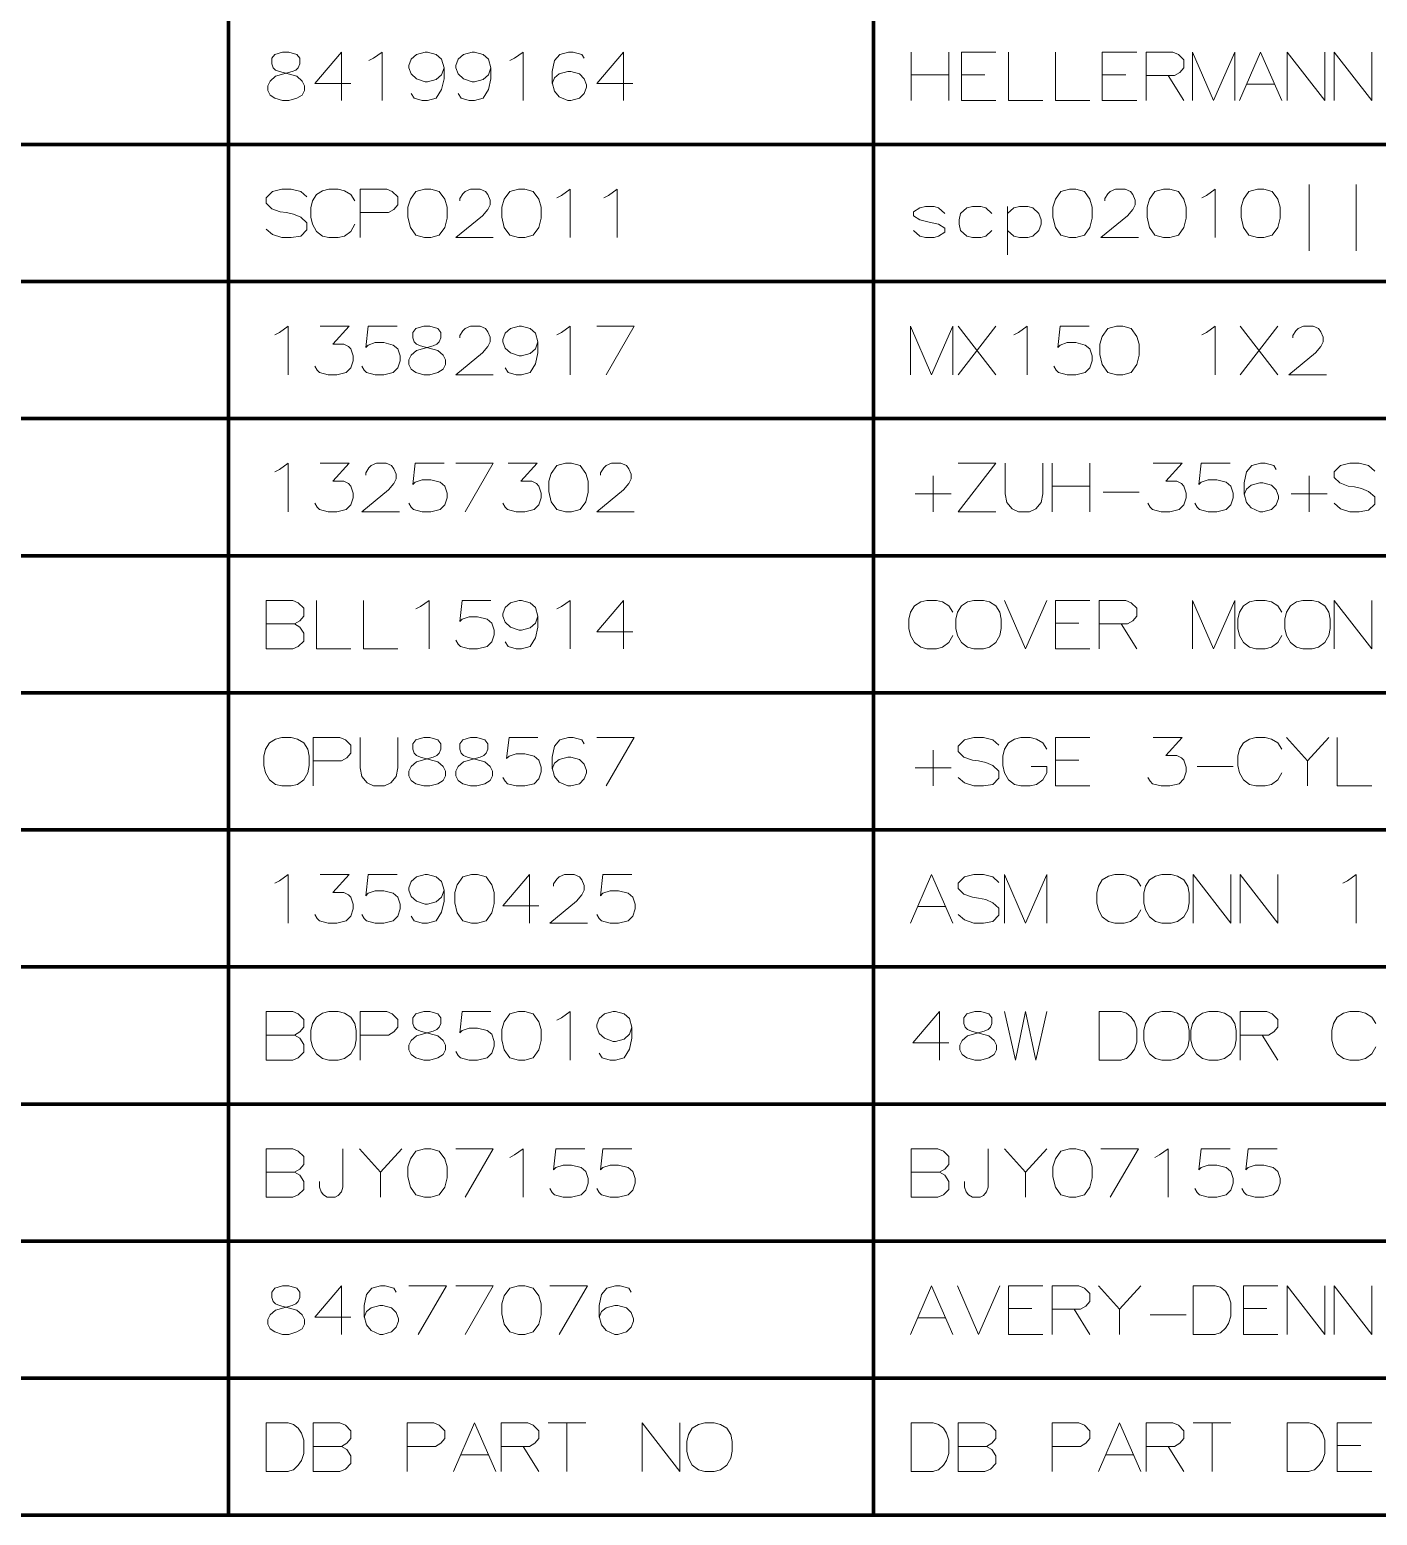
# Model space of a CAD drawing. Header units: millimetres. Extents: x 0 to 174, y 0 to 33.
# Drawn here: x 83.32 to 87.254, y 15.928 to 20.266 of the extents above; entities that cross this region are included whole.
import ezdxf

# ---------------------------------------------------------------- set-up
doc = ezdxf.new("R2010")
doc.units = ezdxf.units.MM
doc.layers.add('PDF_Geomertry', color=7, linetype='Continuous', true_color=0x405f80)

msp = doc.modelspace()

# ---------------------------------------------------------------- linework, layer by layer
at = {"layer": 'PDF_Geomertry', "color": 165, "lineweight": 70, "true_color": 0x5267a5}
for points in [[(70.2461, 19.5303), (70.2461, 19.1301), (71.3026, 19.1301), (71.3026, 19.5303), (75.611, 19.5303), (75.611, 19.9306), (83.901, 19.9306), (83.901, 20.3308), (85.7837, 20.3308), (85.7837, 20.731), (98.9892, 20.731), (98.9892, 21.1313)], [(70.2461, 19.1301), (70.2461, 18.7299), (71.3026, 18.7299), (71.3026, 19.1301), (75.611, 19.1301), (75.611, 19.5303), (83.901, 19.5303), (83.901, 19.9306), (85.7837, 19.9306), (85.7837, 20.3308), (98.9892, 20.3308), (98.9892, 20.731)], [(70.2461, 18.7299), (70.2461, 18.3296), (71.3026, 18.3296), (71.3026, 18.7299), (75.611, 18.7299), (75.611, 19.1301), (83.901, 19.1301), (83.901, 19.5303), (85.7837, 19.5303), (85.7837, 19.9306), (98.9892, 19.9306), (98.9892, 20.3308)], [(70.2461, 18.3296), (70.2461, 17.9294), (71.3026, 17.9294), (71.3026, 18.3296), (75.611, 18.3296), (75.611, 18.7299), (83.901, 18.7299), (83.901, 19.1301), (85.7837, 19.1301), (85.7837, 19.5303), (98.9892, 19.5303), (98.9892, 19.9306)], [(70.2461, 17.9294), (70.2461, 17.5292), (71.3026, 17.5292), (71.3026, 17.9294), (75.611, 17.9294), (75.611, 18.3296), (83.901, 18.3296), (83.901, 18.7299), (85.7837, 18.7299), (85.7837, 19.1301), (98.9892, 19.1301), (98.9892, 19.5303)], [(70.2461, 17.5292), (70.2461, 17.1289), (71.3026, 17.1289), (71.3026, 17.5292), (75.611, 17.5292), (75.611, 17.9294), (83.901, 17.9294), (83.901, 18.3296), (85.7837, 18.3296), (85.7837, 18.7299), (98.9892, 18.7299), (98.9892, 19.1301)], [(70.2461, 17.1289), (70.2461, 16.7288), (71.3026, 16.7288), (71.3026, 17.1289), (75.611, 17.1289), (75.611, 17.5292), (83.901, 17.5292), (83.901, 17.9294), (85.7837, 17.9294), (85.7837, 18.3296), (98.9892, 18.3296), (98.9892, 18.7299)], [(98.9892, 18.3296), (98.9892, 17.9294), (85.7837, 17.9294), (85.7837, 17.5292), (83.901, 17.5292), (83.901, 17.1289), (75.611, 17.1289), (75.611, 16.7288), (71.3026, 16.7288), (71.3026, 16.3285), (75.611, 16.3285), (75.611, 15.9282), (71.3026, 15.9282)], [(98.9892, 17.9294), (98.9892, 17.5292), (85.7837, 17.5292), (85.7837, 17.1289), (83.901, 17.1289), (83.901, 16.7288), (75.611, 16.7288), (75.611, 16.3285), (83.901, 16.3285), (83.901, 15.9282), (75.611, 15.9282)], [(98.9892, 17.5292), (98.9892, 17.1289), (85.7837, 17.1289), (85.7837, 16.7288), (83.901, 16.7288), (83.901, 16.3285), (85.7837, 16.3285), (85.7837, 15.9282), (83.901, 15.9282)], [(98.9892, 17.1289), (98.9892, 16.7288), (85.7837, 16.7288), (85.7837, 16.3285), (98.9892, 16.3285), (98.9892, 15.9282), (85.7837, 15.9282)], [(70.2461, 16.7288), (70.2461, 16.3285), (71.3026, 16.3285), (75.611, 16.3285), (83.901, 16.3285), (85.7837, 16.3285), (98.9892, 16.3285), (98.9892, 16.7288)]]:
    msp.add_lwpolyline(points, dxfattribs=at)
at = {"layer": 'PDF_Geomertry', "color": 18, "lineweight": 13, "true_color": 0x260000}
for points in [[(84.0999, 20.1296), (84.0496, 20.1432), (84.0382, 20.1478), (84.0312, 20.1547), (84.0267, 20.1661), (84.0267, 20.1821), (84.0358, 20.1936), (84.0587, 20.2004), (84.0771, 20.2004), (84.0999, 20.1936), (84.109, 20.1821), (84.109, 20.1661), (84.1044, 20.1547), (84.0976, 20.1478), (84.0861, 20.1432), (84.0382, 20.1296), (84.0222, 20.1158), (84.0153, 20.1021), (84.0153, 20.0883), (84.0222, 20.0747), (84.0358, 20.0656), (84.0587, 20.0586), (84.0771, 20.0586), (84.0999, 20.0656), (84.1158, 20.0747), (84.1228, 20.0883), (84.1228, 20.1021), (84.1158, 20.1158)], [(84.4725, 19.8001), (84.4474, 19.7933), (84.4314, 19.7704), (84.4244, 19.7476), (84.4244, 19.7179), (84.4314, 19.6882), (84.4474, 19.6653), (84.4725, 19.6585), (84.4908, 19.6585), (84.516, 19.6653), (84.5319, 19.6882), (84.5388, 19.7156), (84.5388, 19.7476), (84.5319, 19.7704), (84.516, 19.7933), (84.4908, 19.8001), (84.4725, 19.8001)], [(84.7468, 19.8001), (84.7217, 19.7933), (84.7057, 19.7704), (84.6989, 19.7476), (84.6989, 19.7179), (84.7057, 19.6882), (84.7217, 19.6653), (84.7468, 19.6585), (84.7651, 19.6585), (84.7903, 19.6653), (84.8062, 19.6882), (84.8132, 19.7156), (84.8132, 19.7476), (84.8062, 19.7704), (84.7903, 19.7933), (84.7651, 19.8001), (84.7468, 19.8001)], [(86.3553, 19.8001), (86.3301, 19.7933), (86.3142, 19.7704), (86.3072, 19.7476), (86.3072, 19.7179), (86.3142, 19.6882), (86.3301, 19.6653), (86.3553, 19.6585), (86.3736, 19.6585), (86.3987, 19.6653), (86.4147, 19.6882), (86.4215, 19.7156), (86.4215, 19.7476), (86.4147, 19.7704), (86.3987, 19.7933), (86.3736, 19.8001), (86.3553, 19.8001)], [(86.6296, 19.8001), (86.6044, 19.7933), (86.5885, 19.7704), (86.5817, 19.7476), (86.5817, 19.7179), (86.5885, 19.6882), (86.6044, 19.6653), (86.6296, 19.6585), (86.6479, 19.6585), (86.6731, 19.6653), (86.689, 19.6882), (86.696, 19.7156), (86.696, 19.7476), (86.689, 19.7704), (86.6731, 19.7933), (86.6479, 19.8001), (86.6296, 19.8001)], [(86.9039, 19.8001), (86.8788, 19.7933), (86.8628, 19.7704), (86.856, 19.7476), (86.856, 19.7179), (86.8628, 19.6882), (86.8788, 19.6653), (86.9039, 19.6585), (86.9222, 19.6585), (86.9474, 19.6653), (86.9633, 19.6882), (86.9703, 19.7156), (86.9703, 19.7476), (86.9633, 19.7704), (86.9474, 19.7933), (86.9222, 19.8001), (86.9039, 19.8001)], [(84.5114, 19.329), (84.4611, 19.3428), (84.4496, 19.3474), (84.4428, 19.3542), (84.4382, 19.3657), (84.4382, 19.3817), (84.4474, 19.3931), (84.4703, 19.3999), (84.4885, 19.3999), (84.5114, 19.3931), (84.5206, 19.3817), (84.5206, 19.3657), (84.516, 19.3542), (84.509, 19.3474), (84.4976, 19.3428), (84.4496, 19.329), (84.4336, 19.3153), (84.4268, 19.3017), (84.4268, 19.2879), (84.4336, 19.2742), (84.4474, 19.265), (84.4703, 19.2582), (84.4885, 19.2582), (84.5114, 19.265), (84.5274, 19.2742), (84.5342, 19.2879), (84.5342, 19.3017), (84.5274, 19.3153)], [(86.4925, 19.3999), (86.4674, 19.3931), (86.4512, 19.3703), (86.4444, 19.3474), (86.4444, 19.3176), (86.4512, 19.2879), (86.4674, 19.265), (86.4925, 19.2582), (86.5107, 19.2582), (86.5358, 19.265), (86.5519, 19.2879), (86.5587, 19.3153), (86.5587, 19.3474), (86.5519, 19.3703), (86.5358, 19.3931), (86.5107, 19.3999), (86.4925, 19.3999)], [(84.884, 18.9997), (84.8589, 18.9928), (84.8429, 18.97), (84.836, 18.9471), (84.836, 18.9174), (84.8429, 18.8876), (84.8589, 18.8649), (84.884, 18.8579), (84.9022, 18.8579), (84.9275, 18.8649), (84.9435, 18.8876), (84.9503, 18.9151), (84.9503, 18.9471), (84.9435, 18.97), (84.9275, 18.9928), (84.9022, 18.9997), (84.884, 18.9997)], [(84.0885, 18.4578), (84.1044, 18.4646), (84.1204, 18.4806), (84.1204, 18.5035), (84.109, 18.5217), (84.0931, 18.5308), (84.109, 18.54), (84.1204, 18.5538), (84.1204, 18.5765), (84.1044, 18.5926), (84.0885, 18.5994), (84.0107, 18.5994), (84.0107, 18.4578)], [(86.0764, 18.5994), (86.0581, 18.5949), (86.0399, 18.5835), (86.0283, 18.5651), (86.0239, 18.5446), (86.0239, 18.5172), (86.0283, 18.4965), (86.0399, 18.476), (86.0581, 18.4624), (86.0764, 18.4578), (86.1039, 18.4578), (86.1221, 18.4624), (86.1404, 18.476), (86.1518, 18.4965), (86.1564, 18.5172), (86.1564, 18.5446), (86.1518, 18.5651), (86.1404, 18.5835), (86.1221, 18.5949), (86.1039, 18.5994), (86.0764, 18.5994)], [(87.0365, 18.5994), (87.0182, 18.5949), (87, 18.5835), (86.9885, 18.5651), (86.9839, 18.5446), (86.9839, 18.5172), (86.9885, 18.4965), (87, 18.476), (87.0182, 18.4624), (87.0365, 18.4578), (87.064, 18.4578), (87.0822, 18.4624), (87.1006, 18.476), (87.1119, 18.4965), (87.1165, 18.5172), (87.1165, 18.5446), (87.1119, 18.5651), (87.1006, 18.5835), (87.0822, 18.5949), (87.064, 18.5994), (87.0365, 18.5994)], [(84.0564, 18.1992), (84.0382, 18.1947), (84.0199, 18.1832), (84.0085, 18.165), (84.0039, 18.1443), (84.0039, 18.1169), (84.0085, 18.0964), (84.0199, 18.0758), (84.0382, 18.0621), (84.0564, 18.0575), (84.0839, 18.0575), (84.1022, 18.0621), (84.1204, 18.0758), (84.1319, 18.0964), (84.1365, 18.1169), (84.1365, 18.1443), (84.1319, 18.165), (84.1204, 18.1832), (84.1022, 18.1947), (84.0839, 18.1992), (84.0564, 18.1992)], [(84.5114, 18.1283), (84.4611, 18.1421), (84.4496, 18.1467), (84.4428, 18.1535), (84.4382, 18.165), (84.4382, 18.181), (84.4474, 18.1924), (84.4703, 18.1992), (84.4885, 18.1992), (84.5114, 18.1924), (84.5206, 18.181), (84.5206, 18.165), (84.516, 18.1535), (84.509, 18.1467), (84.4976, 18.1421), (84.4496, 18.1283), (84.4336, 18.1146), (84.4268, 18.101), (84.4268, 18.0872), (84.4336, 18.0735), (84.4474, 18.0643), (84.4703, 18.0575), (84.4885, 18.0575), (84.5114, 18.0643), (84.5274, 18.0735), (84.5342, 18.0872), (84.5342, 18.101), (84.5274, 18.1146)], [(84.6485, 18.1283), (84.5982, 18.1421), (84.5868, 18.1467), (84.58, 18.1535), (84.5754, 18.165), (84.5754, 18.181), (84.5846, 18.1924), (84.6074, 18.1992), (84.6257, 18.1992), (84.6485, 18.1924), (84.6576, 18.181), (84.6576, 18.165), (84.6531, 18.1535), (84.6462, 18.1467), (84.6349, 18.1421), (84.5868, 18.1283), (84.5708, 18.1146), (84.5639, 18.101), (84.5639, 18.0872), (84.5708, 18.0735), (84.5846, 18.0643), (84.6074, 18.0575), (84.6257, 18.0575), (84.6485, 18.0643), (84.6646, 18.0735), (84.6714, 18.0872), (84.6714, 18.101), (84.6646, 18.1146)], [(84.6097, 17.799), (84.5846, 17.7921), (84.5685, 17.7693), (84.5617, 17.7464), (84.5617, 17.7167), (84.5685, 17.6869), (84.5846, 17.6642), (84.6097, 17.6572), (84.6279, 17.6572), (84.6531, 17.6642), (84.6692, 17.6869), (84.676, 17.7144), (84.676, 17.7464), (84.6692, 17.7693), (84.6531, 17.7921), (84.6279, 17.799), (84.6097, 17.799)], [(86.625, 17.799), (86.6068, 17.7944), (86.5885, 17.7831), (86.5771, 17.7647), (86.5725, 17.7442), (86.5725, 17.7167), (86.5771, 17.6961), (86.5885, 17.6756), (86.6068, 17.6618), (86.625, 17.6572), (86.6525, 17.6572), (86.6708, 17.6618), (86.689, 17.6756), (86.7006, 17.6961), (86.705, 17.7167), (86.705, 17.7442), (86.7006, 17.7647), (86.689, 17.7831), (86.6708, 17.7944), (86.6525, 17.799), (86.625, 17.799)], [(84.0885, 17.2571), (84.1044, 17.2639), (84.1204, 17.2799), (84.1204, 17.3028), (84.109, 17.321), (84.0931, 17.3301), (84.109, 17.3393), (84.1204, 17.3531), (84.1204, 17.3758), (84.1044, 17.3919), (84.0885, 17.3988), (84.0107, 17.3988), (84.0107, 17.2571)], [(84.1936, 17.3988), (84.1753, 17.3942), (84.1571, 17.3828), (84.1456, 17.3644), (84.141, 17.3439), (84.141, 17.3164), (84.1456, 17.2958), (84.1571, 17.2753), (84.1753, 17.2615), (84.1936, 17.2571), (84.2211, 17.2571), (84.2393, 17.2615), (84.2576, 17.2753), (84.269, 17.2958), (84.2736, 17.3164), (84.2736, 17.3439), (84.269, 17.3644), (84.2576, 17.3828), (84.2393, 17.3942), (84.2211, 17.3988), (84.1936, 17.3988)], [(84.5114, 17.3279), (84.4611, 17.3417), (84.4496, 17.3461), (84.4428, 17.3531), (84.4382, 17.3644), (84.4382, 17.3804), (84.4474, 17.3919), (84.4703, 17.3988), (84.4885, 17.3988), (84.5114, 17.3919), (84.5206, 17.3804), (84.5206, 17.3644), (84.516, 17.3531), (84.509, 17.3461), (84.4976, 17.3417), (84.4496, 17.3279), (84.4336, 17.3142), (84.4268, 17.3004), (84.4268, 17.2868), (84.4336, 17.2731), (84.4474, 17.2639), (84.4703, 17.2571), (84.4885, 17.2571), (84.5114, 17.2639), (84.5274, 17.2731), (84.5342, 17.2868), (84.5342, 17.3004), (84.5274, 17.3142)], [(84.7468, 17.3988), (84.7217, 17.3919), (84.7057, 17.369), (84.6989, 17.3461), (84.6989, 17.3164), (84.7057, 17.2868), (84.7217, 17.2639), (84.7468, 17.2571), (84.7651, 17.2571), (84.7903, 17.2639), (84.8062, 17.2868), (84.8132, 17.3142), (84.8132, 17.3461), (84.8062, 17.369), (84.7903, 17.3919), (84.7651, 17.3988), (84.7468, 17.3988)], [(86.1199, 17.3279), (86.0696, 17.3417), (86.0581, 17.3461), (86.0512, 17.3531), (86.0467, 17.3644), (86.0467, 17.3804), (86.0558, 17.3919), (86.0787, 17.3988), (86.0969, 17.3988), (86.1199, 17.3919), (86.129, 17.3804), (86.129, 17.3644), (86.1244, 17.3531), (86.1175, 17.3461), (86.1061, 17.3417), (86.0581, 17.3279), (86.0421, 17.3142), (86.0353, 17.3004), (86.0353, 17.2868), (86.0421, 17.2731), (86.0558, 17.2639), (86.0787, 17.2571), (86.0969, 17.2571), (86.1199, 17.2639), (86.1358, 17.2731), (86.1426, 17.2868), (86.1426, 17.3004), (86.1358, 17.3142)], [(86.625, 17.3988), (86.6068, 17.3942), (86.5885, 17.3828), (86.5771, 17.3644), (86.5725, 17.3439), (86.5725, 17.3164), (86.5771, 17.2958), (86.5885, 17.2753), (86.6068, 17.2615), (86.625, 17.2571), (86.6525, 17.2571), (86.6708, 17.2615), (86.689, 17.2753), (86.7006, 17.2958), (86.705, 17.3164), (86.705, 17.3439), (86.7006, 17.3644), (86.689, 17.3828), (86.6708, 17.3942), (86.6525, 17.3988), (86.625, 17.3988)], [(86.7622, 17.3988), (86.7439, 17.3942), (86.7257, 17.3828), (86.7142, 17.3644), (86.7096, 17.3439), (86.7096, 17.3164), (86.7142, 17.2958), (86.7257, 17.2753), (86.7439, 17.2615), (86.7622, 17.2571), (86.7896, 17.2571), (86.8079, 17.2615), (86.8262, 17.2753), (86.8376, 17.2958), (86.8422, 17.3164), (86.8422, 17.3439), (86.8376, 17.3644), (86.8262, 17.3828), (86.8079, 17.3942), (86.7896, 17.3988), (86.7622, 17.3988)], [(84.0885, 16.8568), (84.1044, 16.8636), (84.1204, 16.8796), (84.1204, 16.9025), (84.109, 16.9208), (84.0931, 16.93), (84.109, 16.939), (84.1204, 16.9528), (84.1204, 16.9757), (84.1044, 16.9917), (84.0885, 16.9985), (84.0107, 16.9985), (84.0107, 16.8568)], [(84.4725, 16.9985), (84.4474, 16.9917), (84.4314, 16.9688), (84.4244, 16.946), (84.4244, 16.9163), (84.4314, 16.8865), (84.4474, 16.8636), (84.4725, 16.8568), (84.4908, 16.8568), (84.516, 16.8636), (84.5319, 16.8865), (84.5388, 16.9139), (84.5388, 16.946), (84.5319, 16.9688), (84.516, 16.9917), (84.4908, 16.9985), (84.4725, 16.9985)], [(85.9712, 16.8568), (85.9872, 16.8636), (86.0032, 16.8796), (86.0032, 16.9025), (85.9918, 16.9208), (85.9758, 16.93), (85.9918, 16.939), (86.0032, 16.9528), (86.0032, 16.9757), (85.9872, 16.9917), (85.9712, 16.9985), (85.8935, 16.9985), (85.8935, 16.8568)], [(86.3553, 16.9985), (86.3301, 16.9917), (86.3142, 16.9688), (86.3072, 16.946), (86.3072, 16.9163), (86.3142, 16.8865), (86.3301, 16.8636), (86.3553, 16.8568), (86.3736, 16.8568), (86.3987, 16.8636), (86.4147, 16.8865), (86.4215, 16.9139), (86.4215, 16.946), (86.4147, 16.9688), (86.3987, 16.9917), (86.3736, 16.9985), (86.3553, 16.9985)], [(84.0999, 16.5274), (84.0496, 16.5411), (84.0382, 16.5457), (84.0312, 16.5525), (84.0267, 16.564), (84.0267, 16.58), (84.0358, 16.5914), (84.0587, 16.5983), (84.0771, 16.5983), (84.0999, 16.5914), (84.109, 16.58), (84.109, 16.564), (84.1044, 16.5525), (84.0976, 16.5457), (84.0861, 16.5411), (84.0382, 16.5274), (84.0222, 16.5138), (84.0153, 16.5), (84.0153, 16.4863), (84.0222, 16.4725), (84.0358, 16.4635), (84.0587, 16.4565), (84.0771, 16.4565), (84.0999, 16.4635), (84.1158, 16.4725), (84.1228, 16.4863), (84.1228, 16.5), (84.1158, 16.5138)], [(84.7468, 16.5983), (84.7217, 16.5914), (84.7057, 16.5686), (84.6989, 16.5457), (84.6989, 16.516), (84.7057, 16.4863), (84.7217, 16.4635), (84.7468, 16.4565), (84.7651, 16.4565), (84.7903, 16.4635), (84.8062, 16.4863), (84.8132, 16.5138), (84.8132, 16.5457), (84.8062, 16.5686), (84.7903, 16.5914), (84.7651, 16.5983), (84.7468, 16.5983)], [(84.2257, 16.0564), (84.2417, 16.0632), (84.2576, 16.0792), (84.2576, 16.1021), (84.2462, 16.1203), (84.2301, 16.1294), (84.2462, 16.1386), (84.2576, 16.1524), (84.2576, 16.1751), (84.2417, 16.1913), (84.2257, 16.1981), (84.1479, 16.1981), (84.1479, 16.0564)], [(85.291, 16.1981), (85.2726, 16.1935), (85.2543, 16.1821), (85.2429, 16.1638), (85.2383, 16.1432), (85.2383, 16.1157), (85.2429, 16.0951), (85.2543, 16.0746), (85.2726, 16.0608), (85.291, 16.0564), (85.3183, 16.0564), (85.3367, 16.0608), (85.3549, 16.0746), (85.3664, 16.0951), (85.371, 16.1157), (85.371, 16.1432), (85.3664, 16.1638), (85.3549, 16.1821), (85.3367, 16.1935), (85.3183, 16.1981), (85.291, 16.1981)], [(86.1085, 16.0564), (86.1244, 16.0632), (86.1404, 16.0792), (86.1404, 16.1021), (86.129, 16.1203), (86.1129, 16.1294), (86.129, 16.1386), (86.1404, 16.1524), (86.1404, 16.1751), (86.1244, 16.1913), (86.1085, 16.1981), (86.0307, 16.1981), (86.0307, 16.0564)]]:
    msp.add_lwpolyline(points, close=True, dxfattribs=at)
for points in [[(84.2576, 20.109), (84.1525, 20.109), (84.2301, 20.2004), (84.2301, 20.1318), (84.2301, 20.0586)], [(84.3101, 20.1753), (84.3239, 20.1821), (84.349, 20.2004), (84.349, 20.0586)], [(84.5297, 20.1547), (84.5228, 20.1799), (84.5068, 20.1936), (84.4817, 20.2004), (84.4749, 20.2004), (84.4496, 20.1936), (84.4336, 20.1799), (84.4268, 20.1615), (84.4268, 20.1547), (84.4336, 20.1364), (84.4496, 20.1226), (84.4749, 20.1135), (84.4817, 20.1135), (84.5068, 20.1204), (84.5228, 20.1342), (84.5297, 20.1547), (84.5297, 20.1226), (84.5228, 20.0907), (84.5068, 20.0656), (84.4817, 20.0586), (84.4657, 20.0586), (84.4428, 20.0656), (84.4336, 20.0793)], [(84.6668, 20.1547), (84.66, 20.1799), (84.644, 20.1936), (84.6187, 20.2004), (84.6119, 20.2004), (84.5868, 20.1936), (84.5708, 20.1799), (84.5639, 20.1615), (84.5639, 20.1547), (84.5708, 20.1364), (84.5868, 20.1226), (84.6119, 20.1135), (84.6187, 20.1135), (84.644, 20.1204), (84.66, 20.1342), (84.6668, 20.1547), (84.6668, 20.1226), (84.66, 20.0907), (84.644, 20.0656), (84.6187, 20.0586), (84.6028, 20.0586), (84.58, 20.0656), (84.5708, 20.0793)], [(84.7217, 20.1753), (84.7354, 20.1821), (84.7606, 20.2004), (84.7606, 20.0586)], [(84.9389, 20.1821), (84.9319, 20.1936), (84.9068, 20.2004), (84.8932, 20.2004), (84.8681, 20.1936), (84.8519, 20.1753), (84.8451, 20.1432), (84.8451, 20.1113), (84.8519, 20.0861), (84.8657, 20.0701), (84.8908, 20.0586), (84.9, 20.0586), (84.9251, 20.0656), (84.9389, 20.0793), (84.9457, 20.0975), (84.9457, 20.1044), (84.9389, 20.1226), (84.9251, 20.1364), (84.9, 20.1432), (84.8908, 20.1432), (84.8657, 20.1364), (84.8519, 20.125), (84.8451, 20.109)], [(85.0806, 20.109), (84.9754, 20.109), (85.0532, 20.2004), (85.0532, 20.1318), (85.0532, 20.0586)], [(85.8935, 20.2004), (85.8935, 20.0586)], [(86.0032, 20.2004), (86.0032, 20.0586)], [(86.1404, 20.0586), (86.0399, 20.0586), (86.0399, 20.2004), (86.1404, 20.2004)], [(86.1769, 20.2004), (86.1769, 20.0586), (86.2775, 20.0586)], [(86.3142, 20.2004), (86.3142, 20.0586), (86.4147, 20.0586)], [(86.5519, 20.0586), (86.4512, 20.0586), (86.4512, 20.2004), (86.5519, 20.2004)], [(86.5793, 20.1318), (86.6617, 20.1318), (86.6776, 20.141), (86.689, 20.1547), (86.689, 20.1775), (86.6731, 20.1936), (86.6571, 20.2004), (86.5793, 20.2004), (86.5793, 20.0586)], [(86.8376, 20.0586), (86.8376, 20.2004), (86.776, 20.0586), (86.7142, 20.2004), (86.7142, 20.0586)], [(86.8514, 20.0586), (86.9131, 20.2004), (86.9749, 20.0586)], [(87.1006, 20.2004), (87.1006, 20.0586), (86.9908, 20.2004), (86.9908, 20.0586)], [(87.2376, 20.2004), (87.2376, 20.0586), (87.1279, 20.2004), (87.1279, 20.0586)], [(86.0032, 20.1342), (85.8935, 20.1342)], [(86.1085, 20.1342), (86.0399, 20.1342)], [(86.5199, 20.1342), (86.4512, 20.1342)], [(86.6433, 20.1318), (86.689, 20.0586)], [(86.8719, 20.1067), (86.9542, 20.1067)], [(84.1296, 19.7774), (84.1114, 19.7933), (84.0839, 19.8001), (84.0564, 19.8001), (84.029, 19.7933), (84.0107, 19.775), (84.0107, 19.759), (84.0267, 19.7431), (84.0519, 19.7339), (84.0701, 19.7315), (84.0907, 19.7269), (84.1114, 19.7179), (84.1296, 19.7018), (84.1296, 19.6813), (84.1114, 19.6631), (84.0839, 19.6585), (84.0564, 19.6585), (84.029, 19.6676), (84.0107, 19.6836)], [(84.269, 19.6974), (84.2576, 19.6767), (84.2393, 19.6631), (84.2211, 19.6585), (84.1936, 19.6585), (84.1753, 19.6631), (84.1571, 19.6767), (84.1456, 19.6974), (84.141, 19.7179), (84.141, 19.7453), (84.1456, 19.7658), (84.1571, 19.7842), (84.1753, 19.7956), (84.1936, 19.8001), (84.2211, 19.8001), (84.2393, 19.7956), (84.2576, 19.7842), (84.269, 19.7658)], [(84.285, 19.7315), (84.3674, 19.7315), (84.3833, 19.7407), (84.3947, 19.7544), (84.3947, 19.7774), (84.3788, 19.7933), (84.3628, 19.8001), (84.285, 19.8001), (84.285, 19.6585)], [(84.6736, 19.6585), (84.5639, 19.6585), (84.6417, 19.7225), (84.6576, 19.7407), (84.6646, 19.7544), (84.6646, 19.7682), (84.6576, 19.7842), (84.6508, 19.7933), (84.6349, 19.8001), (84.6074, 19.8001), (84.5914, 19.7933), (84.5846, 19.7864), (84.5754, 19.7728), (84.5754, 19.7658)], [(84.8589, 19.775), (84.8725, 19.7819), (84.8978, 19.8001), (84.8978, 19.6585)], [(84.996, 19.775), (85.0097, 19.7819), (85.0349, 19.8001), (85.0349, 19.6585)], [(86.5565, 19.6585), (86.4468, 19.6585), (86.5244, 19.7225), (86.5404, 19.7407), (86.5474, 19.7544), (86.5474, 19.7682), (86.5404, 19.7842), (86.5336, 19.7933), (86.5176, 19.8001), (86.4901, 19.8001), (86.4742, 19.7933), (86.4674, 19.7864), (86.4582, 19.7728), (86.4582, 19.7658)], [(86.7417, 19.775), (86.7554, 19.7819), (86.7806, 19.8001), (86.7806, 19.6585)], [(87.0549, 19.6196), (87.0549, 19.7156), (87.0549, 19.8139)], [(87.1919, 19.6196), (87.1919, 19.7156), (87.1919, 19.8139)], [(85.9918, 19.7293), (85.9735, 19.7453), (85.9599, 19.7499), (85.9347, 19.7499), (85.9186, 19.7453), (85.9004, 19.7339), (85.9004, 19.7225), (85.9186, 19.711), (85.9461, 19.7042), (85.9735, 19.6974), (85.9918, 19.6858), (85.9918, 19.6744), (85.9735, 19.6631), (85.9599, 19.6585), (85.9347, 19.6585), (85.9186, 19.6631), (85.9004, 19.679)], [(86.129, 19.7293), (86.1107, 19.7453), (86.0969, 19.7499), (86.0718, 19.7499), (86.0558, 19.7453), (86.0375, 19.7293), (86.0329, 19.711), (86.0329, 19.6974), (86.0375, 19.679), (86.0558, 19.6631), (86.0718, 19.6585), (86.0969, 19.6585), (86.1107, 19.6631), (86.129, 19.679)], [(86.1747, 19.679), (86.1931, 19.6631), (86.209, 19.6585), (86.2342, 19.6585), (86.2479, 19.6631), (86.2661, 19.679), (86.2731, 19.6974), (86.2731, 19.711), (86.2661, 19.7293), (86.2479, 19.7453), (86.2342, 19.7499), (86.209, 19.7499), (86.1931, 19.7453), (86.1747, 19.7293)], [(86.1747, 19.7499), (86.1747, 19.6082)], [(84.0358, 19.3747), (84.0496, 19.3817), (84.0747, 19.3999), (84.0747, 19.2582)], [(84.1525, 19.2833), (84.1593, 19.2719), (84.1662, 19.265), (84.1914, 19.2582), (84.2165, 19.2582), (84.2439, 19.265), (84.2576, 19.2788), (84.2644, 19.2993), (84.2644, 19.3131), (84.2576, 19.3336), (84.2508, 19.3406), (84.2371, 19.3474), (84.205, 19.3474), (84.2531, 19.3999), (84.1685, 19.3999)], [(84.2896, 19.2833), (84.2965, 19.2719), (84.3033, 19.265), (84.3285, 19.2582), (84.3536, 19.2582), (84.3811, 19.265), (84.3947, 19.2788), (84.4017, 19.2993), (84.4017, 19.3131), (84.3947, 19.3336), (84.3811, 19.345), (84.3536, 19.3519), (84.3285, 19.3519), (84.3079, 19.345), (84.3011, 19.3382), (84.3079, 19.3999), (84.3925, 19.3999)], [(84.6736, 19.2582), (84.5639, 19.2582), (84.6417, 19.3222), (84.6576, 19.3406), (84.6646, 19.3542), (84.6646, 19.3679), (84.6576, 19.3839), (84.6508, 19.3931), (84.6349, 19.3999), (84.6074, 19.3999), (84.5914, 19.3931), (84.5846, 19.3863), (84.5754, 19.3725), (84.5754, 19.3657)], [(84.804, 19.3542), (84.7971, 19.3793), (84.7811, 19.3931), (84.756, 19.3999), (84.7492, 19.3999), (84.724, 19.3931), (84.7079, 19.3793), (84.7011, 19.3611), (84.7011, 19.3542), (84.7079, 19.336), (84.724, 19.3222), (84.7492, 19.3131), (84.756, 19.3131), (84.7811, 19.3199), (84.7971, 19.3336), (84.804, 19.3542), (84.804, 19.3222), (84.7971, 19.2901), (84.7811, 19.265), (84.756, 19.2582), (84.74, 19.2582), (84.7171, 19.265), (84.7079, 19.2788)], [(84.8589, 19.3747), (84.8725, 19.3817), (84.8978, 19.3999), (84.8978, 19.2582)], [(84.9754, 19.3999), (85.0851, 19.3999), (85.0029, 19.2582)], [(86.0147, 19.2582), (86.0147, 19.3999), (85.9529, 19.2582), (85.8912, 19.3999), (85.8912, 19.2582)], [(86.0307, 19.3999), (86.1404, 19.2582)], [(86.1404, 19.3999), (86.0307, 19.2582)], [(86.1931, 19.3747), (86.2067, 19.3817), (86.2318, 19.3999), (86.2318, 19.2582)], [(86.3096, 19.2833), (86.3164, 19.2719), (86.3233, 19.265), (86.3485, 19.2582), (86.3736, 19.2582), (86.401, 19.265), (86.4147, 19.2788), (86.4215, 19.2993), (86.4215, 19.3131), (86.4147, 19.3336), (86.401, 19.345), (86.3736, 19.3519), (86.3485, 19.3519), (86.3279, 19.345), (86.321, 19.3382), (86.3279, 19.3999), (86.4125, 19.3999)], [(86.7417, 19.3747), (86.7554, 19.3817), (86.7806, 19.3999), (86.7806, 19.2582)], [(86.8536, 19.3999), (86.9633, 19.2582)], [(86.9633, 19.3999), (86.8536, 19.2582)], [(87.1051, 19.2582), (86.9954, 19.2582), (87.0731, 19.3222), (87.0892, 19.3406), (87.096, 19.3542), (87.096, 19.3679), (87.0892, 19.3839), (87.0822, 19.3931), (87.0663, 19.3999), (87.0388, 19.3999), (87.0228, 19.3931), (87.016, 19.3863), (87.0068, 19.3725), (87.0068, 19.3657)], [(84.0358, 18.9746), (84.0496, 18.9814), (84.0747, 18.9997), (84.0747, 18.8579)], [(84.1525, 18.8831), (84.1593, 18.8717), (84.1662, 18.8649), (84.1914, 18.8579), (84.2165, 18.8579), (84.2439, 18.8649), (84.2576, 18.8785), (84.2644, 18.8992), (84.2644, 18.9128), (84.2576, 18.9333), (84.2508, 18.9403), (84.2371, 18.9471), (84.205, 18.9471), (84.2531, 18.9997), (84.1685, 18.9997)], [(84.3993, 18.8579), (84.2896, 18.8579), (84.3674, 18.9219), (84.3833, 18.9403), (84.3903, 18.954), (84.3903, 18.9676), (84.3833, 18.9837), (84.3765, 18.9928), (84.3606, 18.9997), (84.3331, 18.9997), (84.3171, 18.9928), (84.3101, 18.986), (84.3011, 18.9722), (84.3011, 18.9654)], [(84.4268, 18.8831), (84.4336, 18.8717), (84.4406, 18.8649), (84.4657, 18.8579), (84.4908, 18.8579), (84.5182, 18.8649), (84.5319, 18.8785), (84.5388, 18.8992), (84.5388, 18.9128), (84.5319, 18.9333), (84.5182, 18.9449), (84.4908, 18.9517), (84.4657, 18.9517), (84.4451, 18.9449), (84.4382, 18.9379), (84.4451, 18.9997), (84.5297, 18.9997)], [(84.5639, 18.9997), (84.6736, 18.9997), (84.5914, 18.8579)], [(84.7011, 18.8831), (84.7079, 18.8717), (84.7149, 18.8649), (84.74, 18.8579), (84.7651, 18.8579), (84.7925, 18.8649), (84.8062, 18.8785), (84.8132, 18.8992), (84.8132, 18.9128), (84.8062, 18.9333), (84.7994, 18.9403), (84.7857, 18.9471), (84.7538, 18.9471), (84.8017, 18.9997), (84.7171, 18.9997)], [(85.0851, 18.8579), (84.9754, 18.8579), (85.0532, 18.9219), (85.0692, 18.9403), (85.076, 18.954), (85.076, 18.9676), (85.0692, 18.9837), (85.0624, 18.9928), (85.0462, 18.9997), (85.0189, 18.9997), (85.0029, 18.9928), (84.996, 18.986), (84.9868, 18.9722), (84.9868, 18.9654)], [(86.0307, 18.9997), (86.1404, 18.9997), (86.0307, 18.8579), (86.1404, 18.8579)], [(86.2775, 18.9997), (86.2775, 18.9106), (86.2731, 18.8854), (86.2569, 18.8671), (86.2387, 18.8579), (86.2067, 18.8579), (86.1885, 18.8671), (86.1724, 18.8854), (86.1678, 18.9106), (86.1678, 18.9997)], [(86.305, 18.9997), (86.305, 18.8579)], [(86.4147, 18.9997), (86.4147, 18.8579)], [(86.5839, 18.8831), (86.5907, 18.8717), (86.5976, 18.8649), (86.6228, 18.8579), (86.6479, 18.8579), (86.6753, 18.8649), (86.689, 18.8785), (86.696, 18.8992), (86.696, 18.9128), (86.689, 18.9333), (86.6822, 18.9403), (86.6685, 18.9471), (86.6365, 18.9471), (86.6844, 18.9997), (86.5999, 18.9997)], [(86.7211, 18.8831), (86.7279, 18.8717), (86.7347, 18.8649), (86.7599, 18.8579), (86.785, 18.8579), (86.8125, 18.8649), (86.8262, 18.8785), (86.8331, 18.8992), (86.8331, 18.9128), (86.8262, 18.9333), (86.8125, 18.9449), (86.785, 18.9517), (86.7599, 18.9517), (86.7393, 18.9449), (86.7325, 18.9379), (86.7393, 18.9997), (86.8239, 18.9997)], [(86.9587, 18.9814), (86.9519, 18.9928), (86.9268, 18.9997), (86.9131, 18.9997), (86.8879, 18.9928), (86.8719, 18.9746), (86.8651, 18.9425), (86.8651, 18.9106), (86.8719, 18.8854), (86.8857, 18.8694), (86.9108, 18.8579), (86.92, 18.8579), (86.9451, 18.8649), (86.9587, 18.8785), (86.9657, 18.8968), (86.9657, 18.9036), (86.9587, 18.9219), (86.9451, 18.9357), (86.92, 18.9425), (86.9108, 18.9425), (86.8857, 18.9357), (86.8719, 18.9243), (86.8651, 18.9082)], [(87.2468, 18.9768), (87.2286, 18.9928), (87.2011, 18.9997), (87.1737, 18.9997), (87.1462, 18.9928), (87.1279, 18.9746), (87.1279, 18.9586), (87.144, 18.9425), (87.1692, 18.9333), (87.1874, 18.9311), (87.2079, 18.9265), (87.2286, 18.9174), (87.2468, 18.9014), (87.2468, 18.8808), (87.2286, 18.8625), (87.2011, 18.8579), (87.1737, 18.8579), (87.1462, 18.8671), (87.1279, 18.8831)], [(85.9575, 18.8579), (85.9575, 18.9631)], [(87.0549, 18.8579), (87.0549, 18.9631)], [(86.4147, 18.9333), (86.305, 18.9333)], [(86.4536, 18.9151), (86.5587, 18.9151)], [(86.0101, 18.9106), (85.905, 18.9106)], [(87.1074, 18.9106), (87.0022, 18.9106)], [(84.1571, 18.5994), (84.1571, 18.4578), (84.2576, 18.4578)], [(84.2942, 18.5994), (84.2942, 18.4578), (84.3947, 18.4578)], [(84.4474, 18.5743), (84.4611, 18.5811), (84.4862, 18.5994), (84.4862, 18.4578)], [(84.5639, 18.4829), (84.5708, 18.4714), (84.5776, 18.4646), (84.6028, 18.4578), (84.6279, 18.4578), (84.6554, 18.4646), (84.6692, 18.4783), (84.676, 18.4989), (84.676, 18.5126), (84.6692, 18.5332), (84.6554, 18.5446), (84.6279, 18.5514), (84.6028, 18.5514), (84.5822, 18.5446), (84.5754, 18.5378), (84.5822, 18.5994), (84.6668, 18.5994)], [(84.804, 18.5538), (84.7971, 18.5789), (84.7811, 18.5926), (84.756, 18.5994), (84.7492, 18.5994), (84.724, 18.5926), (84.7079, 18.5789), (84.7011, 18.5606), (84.7011, 18.5538), (84.7079, 18.5354), (84.724, 18.5217), (84.7492, 18.5126), (84.756, 18.5126), (84.7811, 18.5194), (84.7971, 18.5332), (84.804, 18.5538), (84.804, 18.5217), (84.7971, 18.4897), (84.7811, 18.4646), (84.756, 18.4578), (84.74, 18.4578), (84.7171, 18.4646), (84.7079, 18.4783)], [(84.8589, 18.5743), (84.8725, 18.5811), (84.8978, 18.5994), (84.8978, 18.4578)], [(85.0806, 18.5081), (84.9754, 18.5081), (85.0532, 18.5994), (85.0532, 18.5308), (85.0532, 18.4578)], [(86.0147, 18.4965), (86.0032, 18.476), (85.985, 18.4624), (85.9667, 18.4578), (85.9393, 18.4578), (85.921, 18.4624), (85.9026, 18.476), (85.8912, 18.4965), (85.8867, 18.5172), (85.8867, 18.5446), (85.8912, 18.5651), (85.9026, 18.5835), (85.921, 18.5949), (85.9393, 18.5994), (85.9667, 18.5994), (85.985, 18.5949), (86.0032, 18.5835), (86.0147, 18.5651)], [(86.1656, 18.5994), (86.2272, 18.4578), (86.289, 18.5994)], [(86.4147, 18.4578), (86.3142, 18.4578), (86.3142, 18.5994), (86.4147, 18.5994)], [(86.4422, 18.5308), (86.5244, 18.5308), (86.5404, 18.54), (86.5519, 18.5538), (86.5519, 18.5765), (86.5358, 18.5926), (86.5199, 18.5994), (86.4422, 18.5994), (86.4422, 18.4578)], [(86.8376, 18.4578), (86.8376, 18.5994), (86.776, 18.4578), (86.7142, 18.5994), (86.7142, 18.4578)], [(86.9749, 18.4965), (86.9633, 18.476), (86.9451, 18.4624), (86.9268, 18.4578), (86.8993, 18.4578), (86.8811, 18.4624), (86.8628, 18.476), (86.8514, 18.4965), (86.8468, 18.5172), (86.8468, 18.5446), (86.8514, 18.5651), (86.8628, 18.5835), (86.8811, 18.5949), (86.8993, 18.5994), (86.9268, 18.5994), (86.9451, 18.5949), (86.9633, 18.5835), (86.9749, 18.5651)], [(87.2376, 18.5994), (87.2376, 18.4578), (87.1279, 18.5994), (87.1279, 18.4578)], [(84.0107, 18.5308), (84.0931, 18.5308)], [(86.3828, 18.5332), (86.3142, 18.5332)], [(86.5061, 18.5308), (86.5519, 18.4578)], [(84.1479, 18.1307), (84.2301, 18.1307), (84.2462, 18.1399), (84.2576, 18.1535), (84.2576, 18.1764), (84.2417, 18.1924), (84.2257, 18.1992), (84.1479, 18.1992), (84.1479, 18.0575)], [(84.3947, 18.1992), (84.3947, 18.1101), (84.3903, 18.0849), (84.3742, 18.0667), (84.356, 18.0575), (84.3239, 18.0575), (84.3057, 18.0667), (84.2896, 18.0849), (84.285, 18.1101), (84.285, 18.1992)], [(84.7011, 18.0826), (84.7079, 18.0713), (84.7149, 18.0643), (84.74, 18.0575), (84.7651, 18.0575), (84.7925, 18.0643), (84.8062, 18.0781), (84.8132, 18.0986), (84.8132, 18.1124), (84.8062, 18.1329), (84.7925, 18.1443), (84.7651, 18.1513), (84.74, 18.1513), (84.7194, 18.1443), (84.7125, 18.1375), (84.7194, 18.1992), (84.804, 18.1992)], [(84.9389, 18.181), (84.9319, 18.1924), (84.9068, 18.1992), (84.8932, 18.1992), (84.8681, 18.1924), (84.8519, 18.174), (84.8451, 18.1421), (84.8451, 18.1101), (84.8519, 18.0849), (84.8657, 18.0689), (84.8908, 18.0575), (84.9, 18.0575), (84.9251, 18.0643), (84.9389, 18.0781), (84.9457, 18.0964), (84.9457, 18.1032), (84.9389, 18.1215), (84.9251, 18.1353), (84.9, 18.1421), (84.8908, 18.1421), (84.8657, 18.1353), (84.8519, 18.1238), (84.8451, 18.1078)], [(84.9754, 18.1992), (85.0851, 18.1992), (85.0029, 18.0575)], [(86.1496, 18.1764), (86.1312, 18.1924), (86.1039, 18.1992), (86.0764, 18.1992), (86.049, 18.1924), (86.0307, 18.174), (86.0307, 18.1581), (86.0467, 18.1421), (86.0718, 18.1329), (86.0901, 18.1307), (86.1107, 18.1261), (86.1312, 18.1169), (86.1496, 18.101), (86.1496, 18.0804), (86.1312, 18.0621), (86.1039, 18.0575), (86.0764, 18.0575), (86.049, 18.0667), (86.0307, 18.0826)], [(86.2433, 18.1146), (86.289, 18.1146), (86.289, 18.0964), (86.2775, 18.0758), (86.2593, 18.0621), (86.241, 18.0575), (86.2136, 18.0575), (86.1953, 18.0621), (86.1769, 18.0758), (86.1656, 18.0964), (86.161, 18.1169), (86.161, 18.1443), (86.1656, 18.165), (86.1769, 18.1832), (86.1953, 18.1947), (86.2136, 18.1992), (86.241, 18.1992), (86.2593, 18.1947), (86.2775, 18.1832), (86.289, 18.165)], [(86.4147, 18.0575), (86.3142, 18.0575), (86.3142, 18.1992), (86.4147, 18.1992)], [(86.5839, 18.0826), (86.5907, 18.0713), (86.5976, 18.0643), (86.6228, 18.0575), (86.6479, 18.0575), (86.6753, 18.0643), (86.689, 18.0781), (86.696, 18.0986), (86.696, 18.1124), (86.689, 18.1329), (86.6822, 18.1399), (86.6685, 18.1467), (86.6365, 18.1467), (86.6844, 18.1992), (86.5999, 18.1992)], [(86.9749, 18.0964), (86.9633, 18.0758), (86.9451, 18.0621), (86.9268, 18.0575), (86.8993, 18.0575), (86.8811, 18.0621), (86.8628, 18.0758), (86.8514, 18.0964), (86.8468, 18.1169), (86.8468, 18.1443), (86.8514, 18.165), (86.8628, 18.1832), (86.8811, 18.1947), (86.8993, 18.1992), (86.9268, 18.1992), (86.9451, 18.1947), (86.9633, 18.1832), (86.9749, 18.165)], [(86.9885, 18.1992), (87.0503, 18.1307), (87.1119, 18.1992)], [(87.1371, 18.1992), (87.1371, 18.0575), (87.2376, 18.0575)], [(85.9575, 18.0575), (85.9575, 18.1626)], [(86.3828, 18.1329), (86.3142, 18.1329)], [(87.0503, 18.1307), (87.0503, 18.0575)], [(86.0101, 18.1101), (85.905, 18.1101)], [(86.7279, 18.1146), (86.8331, 18.1146)], [(84.0358, 17.7739), (84.0496, 17.7807), (84.0747, 17.799), (84.0747, 17.6572)], [(84.1525, 17.6824), (84.1593, 17.671), (84.1662, 17.6642), (84.1914, 17.6572), (84.2165, 17.6572), (84.2439, 17.6642), (84.2576, 17.6778), (84.2644, 17.6985), (84.2644, 17.7121), (84.2576, 17.7326), (84.2508, 17.7396), (84.2371, 17.7464), (84.205, 17.7464), (84.2531, 17.799), (84.1685, 17.799)], [(84.2896, 17.6824), (84.2965, 17.671), (84.3033, 17.6642), (84.3285, 17.6572), (84.3536, 17.6572), (84.3811, 17.6642), (84.3947, 17.6778), (84.4017, 17.6985), (84.4017, 17.7121), (84.3947, 17.7326), (84.3811, 17.7442), (84.3536, 17.751), (84.3285, 17.751), (84.3079, 17.7442), (84.3011, 17.7372), (84.3079, 17.799), (84.3925, 17.799)], [(84.5297, 17.7533), (84.5228, 17.7785), (84.5068, 17.7921), (84.4817, 17.799), (84.4749, 17.799), (84.4496, 17.7921), (84.4336, 17.7785), (84.4268, 17.7601), (84.4268, 17.7533), (84.4336, 17.735), (84.4496, 17.7213), (84.4749, 17.7121), (84.4817, 17.7121), (84.5068, 17.719), (84.5228, 17.7326), (84.5297, 17.7533), (84.5297, 17.7213), (84.5228, 17.6893), (84.5068, 17.6642), (84.4817, 17.6572), (84.4657, 17.6572), (84.4428, 17.6642), (84.4336, 17.6778)], [(84.8062, 17.7075), (84.7011, 17.7075), (84.7789, 17.799), (84.7789, 17.7304), (84.7789, 17.6572)], [(84.9481, 17.6572), (84.8383, 17.6572), (84.916, 17.7213), (84.9319, 17.7396), (84.9389, 17.7533), (84.9389, 17.7669), (84.9319, 17.7831), (84.9251, 17.7921), (84.9092, 17.799), (84.8817, 17.799), (84.8657, 17.7921), (84.8589, 17.7853), (84.8497, 17.7715), (84.8497, 17.7647)], [(84.9754, 17.6824), (84.9824, 17.671), (84.9892, 17.6642), (85.0143, 17.6572), (85.0394, 17.6572), (85.0668, 17.6642), (85.0806, 17.6778), (85.0875, 17.6985), (85.0875, 17.7121), (85.0806, 17.7326), (85.0668, 17.7442), (85.0394, 17.751), (85.0143, 17.751), (84.9937, 17.7442), (84.9868, 17.7372), (84.9937, 17.799), (85.0783, 17.799)], [(85.8912, 17.6572), (85.9529, 17.799), (86.0147, 17.6572)], [(86.1496, 17.7761), (86.1312, 17.7921), (86.1039, 17.799), (86.0764, 17.799), (86.049, 17.7921), (86.0307, 17.7739), (86.0307, 17.7578), (86.0467, 17.7418), (86.0718, 17.7326), (86.0901, 17.7304), (86.1107, 17.7258), (86.1312, 17.7167), (86.1496, 17.7007), (86.1496, 17.6801), (86.1312, 17.6618), (86.1039, 17.6572), (86.0764, 17.6572), (86.049, 17.6664), (86.0307, 17.6824)], [(86.289, 17.6572), (86.289, 17.799), (86.2272, 17.6572), (86.1656, 17.799), (86.1656, 17.6572)], [(86.5633, 17.6961), (86.5519, 17.6756), (86.5336, 17.6618), (86.5153, 17.6572), (86.4879, 17.6572), (86.4696, 17.6618), (86.4512, 17.6756), (86.4399, 17.6961), (86.4353, 17.7167), (86.4353, 17.7442), (86.4399, 17.7647), (86.4512, 17.7831), (86.4696, 17.7944), (86.4879, 17.799), (86.5153, 17.799), (86.5336, 17.7944), (86.5519, 17.7831), (86.5633, 17.7647)], [(86.8262, 17.799), (86.8262, 17.6572), (86.7165, 17.799), (86.7165, 17.6572)], [(86.9633, 17.799), (86.9633, 17.6572), (86.8536, 17.799), (86.8536, 17.6572)], [(87.1531, 17.7739), (87.1668, 17.7807), (87.1919, 17.799), (87.1919, 17.6572)], [(85.9118, 17.7053), (85.9942, 17.7053)], [(84.285, 17.3301), (84.3674, 17.3301), (84.3833, 17.3393), (84.3947, 17.3531), (84.3947, 17.3758), (84.3788, 17.3919), (84.3628, 17.3988), (84.285, 17.3988), (84.285, 17.2571)], [(84.5639, 17.2822), (84.5708, 17.2707), (84.5776, 17.2639), (84.6028, 17.2571), (84.6279, 17.2571), (84.6554, 17.2639), (84.6692, 17.2776), (84.676, 17.2982), (84.676, 17.3119), (84.6692, 17.3325), (84.6554, 17.3439), (84.6279, 17.3507), (84.6028, 17.3507), (84.5822, 17.3439), (84.5754, 17.3371), (84.5822, 17.3988), (84.6668, 17.3988)], [(84.8589, 17.3736), (84.8725, 17.3804), (84.8978, 17.3988), (84.8978, 17.2571)], [(85.0783, 17.3531), (85.0714, 17.3782), (85.0554, 17.3919), (85.0303, 17.3988), (85.0235, 17.3988), (84.9983, 17.3919), (84.9824, 17.3782), (84.9754, 17.3599), (84.9754, 17.3531), (84.9824, 17.3347), (84.9983, 17.321), (85.0235, 17.3119), (85.0303, 17.3119), (85.0554, 17.3188), (85.0714, 17.3325), (85.0783, 17.3531), (85.0783, 17.321), (85.0714, 17.289), (85.0554, 17.2639), (85.0303, 17.2571), (85.0143, 17.2571), (84.9914, 17.2639), (84.9824, 17.2776)], [(86.0032, 17.3074), (85.8981, 17.3074), (85.9758, 17.3988), (85.9758, 17.3301), (85.9758, 17.2571)], [(86.1656, 17.3988), (86.1975, 17.2571), (86.2272, 17.3988), (86.2569, 17.2571), (86.289, 17.3988)], [(86.5039, 17.2571), (86.5222, 17.2615), (86.5358, 17.2753), (86.545, 17.289), (86.5519, 17.3096), (86.5519, 17.3485), (86.545, 17.369), (86.5358, 17.3828), (86.5222, 17.3942), (86.5061, 17.3988), (86.4422, 17.3988), (86.4422, 17.2571), (86.5061, 17.2571)], [(86.8536, 17.3301), (86.936, 17.3301), (86.9519, 17.3393), (86.9633, 17.3531), (86.9633, 17.3758), (86.9474, 17.3919), (86.9314, 17.3988), (86.8536, 17.3988), (86.8536, 17.2571)], [(87.2492, 17.2958), (87.2376, 17.2753), (87.2194, 17.2615), (87.2011, 17.2571), (87.1737, 17.2571), (87.1554, 17.2615), (87.1371, 17.2753), (87.1257, 17.2958), (87.1211, 17.3164), (87.1211, 17.3439), (87.1257, 17.3644), (87.1371, 17.3828), (87.1554, 17.3942), (87.1737, 17.3988), (87.2011, 17.3988), (87.2194, 17.3942), (87.2376, 17.3828), (87.2492, 17.3644)], [(84.0107, 17.3301), (84.0931, 17.3301)], [(86.9176, 17.3301), (86.9633, 17.2571)], [(84.1662, 16.9025), (84.1662, 16.8865), (84.1707, 16.8728), (84.1776, 16.8636), (84.189, 16.8568), (84.2119, 16.8568), (84.2211, 16.8614), (84.2301, 16.8728), (84.2347, 16.8865), (84.2347, 16.9985)], [(84.2828, 16.9985), (84.3444, 16.93), (84.4062, 16.9985)], [(84.5639, 16.9985), (84.6736, 16.9985), (84.5914, 16.8568)], [(84.7217, 16.9733), (84.7354, 16.9803), (84.7606, 16.9985), (84.7606, 16.8568)], [(84.8383, 16.8819), (84.8451, 16.8706), (84.8519, 16.8636), (84.8771, 16.8568), (84.9022, 16.8568), (84.9297, 16.8636), (84.9435, 16.8774), (84.9503, 16.8979), (84.9503, 16.9117), (84.9435, 16.9322), (84.9297, 16.9436), (84.9022, 16.9506), (84.8771, 16.9506), (84.8565, 16.9436), (84.8497, 16.9368), (84.8565, 16.9985), (84.9411, 16.9985)], [(84.9754, 16.8819), (84.9824, 16.8706), (84.9892, 16.8636), (85.0143, 16.8568), (85.0394, 16.8568), (85.0668, 16.8636), (85.0806, 16.8774), (85.0875, 16.8979), (85.0875, 16.9117), (85.0806, 16.9322), (85.0668, 16.9436), (85.0394, 16.9506), (85.0143, 16.9506), (84.9937, 16.9436), (84.9868, 16.9368), (84.9937, 16.9985), (85.0783, 16.9985)], [(86.049, 16.9025), (86.049, 16.8865), (86.0536, 16.8728), (86.0604, 16.8636), (86.0718, 16.8568), (86.0947, 16.8568), (86.1039, 16.8614), (86.1129, 16.8728), (86.1175, 16.8865), (86.1175, 16.9985)], [(86.1656, 16.9985), (86.2272, 16.93), (86.289, 16.9985)], [(86.4468, 16.9985), (86.5565, 16.9985), (86.4742, 16.8568)], [(86.6044, 16.9733), (86.6182, 16.9803), (86.6433, 16.9985), (86.6433, 16.8568)], [(86.7211, 16.8819), (86.7279, 16.8706), (86.7347, 16.8636), (86.7599, 16.8568), (86.785, 16.8568), (86.8125, 16.8636), (86.8262, 16.8774), (86.8331, 16.8979), (86.8331, 16.9117), (86.8262, 16.9322), (86.8125, 16.9436), (86.785, 16.9506), (86.7599, 16.9506), (86.7393, 16.9436), (86.7325, 16.9368), (86.7393, 16.9985), (86.8239, 16.9985)], [(86.8582, 16.8819), (86.8651, 16.8706), (86.8719, 16.8636), (86.8971, 16.8568), (86.9222, 16.8568), (86.9497, 16.8636), (86.9633, 16.8774), (86.9703, 16.8979), (86.9703, 16.9117), (86.9633, 16.9322), (86.9497, 16.9436), (86.9222, 16.9506), (86.8971, 16.9506), (86.8765, 16.9436), (86.8696, 16.9368), (86.8765, 16.9985), (86.9611, 16.9985)], [(84.0107, 16.93), (84.0931, 16.93)], [(84.3444, 16.93), (84.3444, 16.8568)], [(85.8935, 16.93), (85.9758, 16.93)], [(86.2272, 16.93), (86.2272, 16.8568)], [(84.2576, 16.5068), (84.1525, 16.5068), (84.2301, 16.5983), (84.2301, 16.5297), (84.2301, 16.4565)], [(84.3903, 16.58), (84.3833, 16.5914), (84.3582, 16.5983), (84.3444, 16.5983), (84.3193, 16.5914), (84.3033, 16.5732), (84.2965, 16.5411), (84.2965, 16.5092), (84.3033, 16.484), (84.3171, 16.4681), (84.3422, 16.4565), (84.3514, 16.4565), (84.3765, 16.4635), (84.3903, 16.4771), (84.3971, 16.4954), (84.3971, 16.5022), (84.3903, 16.5206), (84.3765, 16.5343), (84.3514, 16.5411), (84.3422, 16.5411), (84.3171, 16.5343), (84.3033, 16.5229), (84.2965, 16.5068)], [(84.4268, 16.5983), (84.5365, 16.5983), (84.4542, 16.4565)], [(84.5639, 16.5983), (84.6736, 16.5983), (84.5914, 16.4565)], [(84.8383, 16.5983), (84.9481, 16.5983), (84.8657, 16.4565)], [(85.076, 16.58), (85.0692, 16.5914), (85.044, 16.5983), (85.0303, 16.5983), (85.0051, 16.5914), (84.9892, 16.5732), (84.9824, 16.5411), (84.9824, 16.5092), (84.9892, 16.484), (85.0029, 16.4681), (85.0281, 16.4565), (85.0372, 16.4565), (85.0624, 16.4635), (85.076, 16.4771), (85.0829, 16.4954), (85.0829, 16.5022), (85.076, 16.5206), (85.0624, 16.5343), (85.0372, 16.5411), (85.0281, 16.5411), (85.0029, 16.5343), (84.9892, 16.5229), (84.9824, 16.5068)], [(85.8912, 16.4565), (85.9529, 16.5983), (86.0147, 16.4565)], [(86.0283, 16.5983), (86.0901, 16.4565), (86.1518, 16.5983)], [(86.2775, 16.4565), (86.1769, 16.4565), (86.1769, 16.5983), (86.2775, 16.5983)], [(86.305, 16.5297), (86.3874, 16.5297), (86.4033, 16.5389), (86.4147, 16.5525), (86.4147, 16.5754), (86.3987, 16.5914), (86.3828, 16.5983), (86.305, 16.5983), (86.305, 16.4565)], [(86.4399, 16.5983), (86.5017, 16.5297), (86.5633, 16.5983)], [(86.7782, 16.4565), (86.7965, 16.4611), (86.8103, 16.4749), (86.8193, 16.4886), (86.8262, 16.5092), (86.8262, 16.5481), (86.8193, 16.5686), (86.8103, 16.5822), (86.7965, 16.5938), (86.7806, 16.5983), (86.7165, 16.5983), (86.7165, 16.4565), (86.7806, 16.4565)], [(86.9633, 16.4565), (86.8628, 16.4565), (86.8628, 16.5983), (86.9633, 16.5983)], [(87.1006, 16.5983), (87.1006, 16.4565), (86.9908, 16.5983), (86.9908, 16.4565)], [(87.2376, 16.5983), (87.2376, 16.4565), (87.1279, 16.5983), (87.1279, 16.4565)], [(86.2456, 16.5319), (86.1769, 16.5319)], [(86.369, 16.5297), (86.4147, 16.4565)], [(86.5017, 16.5297), (86.5017, 16.4565)], [(86.9314, 16.5319), (86.8628, 16.5319)], [(85.9118, 16.5046), (85.9942, 16.5046)], [(86.5907, 16.5138), (86.696, 16.5138)], [(84.0725, 16.0564), (84.0907, 16.0608), (84.1044, 16.0746), (84.1136, 16.0883), (84.1204, 16.1089), (84.1204, 16.1478), (84.1136, 16.1683), (84.1044, 16.1821), (84.0907, 16.1935), (84.0747, 16.1981), (84.0107, 16.1981), (84.0107, 16.0564), (84.0747, 16.0564)], [(84.4222, 16.1294), (84.5044, 16.1294), (84.5206, 16.1386), (84.5319, 16.1524), (84.5319, 16.1751), (84.516, 16.1913), (84.5, 16.1981), (84.4222, 16.1981), (84.4222, 16.0564)], [(84.5571, 16.0564), (84.6187, 16.1981), (84.6806, 16.0564)], [(84.6965, 16.1294), (84.7789, 16.1294), (84.7949, 16.1386), (84.8062, 16.1524), (84.8062, 16.1751), (84.7903, 16.1913), (84.7743, 16.1981), (84.6965, 16.1981), (84.6965, 16.0564)], [(84.8337, 16.1981), (84.9435, 16.1981)], [(84.8886, 16.0564), (84.8886, 16.1981)], [(85.2178, 16.1981), (85.2178, 16.0564), (85.1081, 16.1981), (85.1081, 16.0564)], [(85.9553, 16.0564), (85.9735, 16.0608), (85.9872, 16.0746), (85.9964, 16.0883), (86.0032, 16.1089), (86.0032, 16.1478), (85.9964, 16.1683), (85.9872, 16.1821), (85.9735, 16.1935), (85.9575, 16.1981), (85.8935, 16.1981), (85.8935, 16.0564), (85.9575, 16.0564)], [(86.305, 16.1294), (86.3874, 16.1294), (86.4033, 16.1386), (86.4147, 16.1524), (86.4147, 16.1751), (86.3987, 16.1913), (86.3828, 16.1981), (86.305, 16.1981), (86.305, 16.0564)], [(86.4399, 16.0564), (86.5017, 16.1981), (86.5633, 16.0564)], [(86.5793, 16.1294), (86.6617, 16.1294), (86.6776, 16.1386), (86.689, 16.1524), (86.689, 16.1751), (86.6731, 16.1913), (86.6571, 16.1981), (86.5793, 16.1981), (86.5793, 16.0564)], [(86.7165, 16.1981), (86.8262, 16.1981)], [(86.7714, 16.0564), (86.7714, 16.1981)], [(87.0525, 16.0564), (87.0708, 16.0608), (87.0846, 16.0746), (87.0938, 16.0883), (87.1006, 16.1089), (87.1006, 16.1478), (87.0938, 16.1683), (87.0846, 16.1821), (87.0708, 16.1935), (87.0549, 16.1981), (86.9908, 16.1981), (86.9908, 16.0564), (87.0549, 16.0564)], [(87.2376, 16.0564), (87.1371, 16.0564), (87.1371, 16.1981), (87.2376, 16.1981)], [(84.1479, 16.1294), (84.2301, 16.1294)], [(84.5776, 16.1043), (84.66, 16.1043)], [(84.7606, 16.1294), (84.8062, 16.0564)], [(86.0307, 16.1294), (86.1129, 16.1294)], [(86.4604, 16.1043), (86.5428, 16.1043)], [(86.6433, 16.1294), (86.689, 16.0564)], [(87.2057, 16.1318), (87.1371, 16.1318)]]:
    msp.add_lwpolyline(points, dxfattribs=at)

doc.saveas('drawing.dxf')
